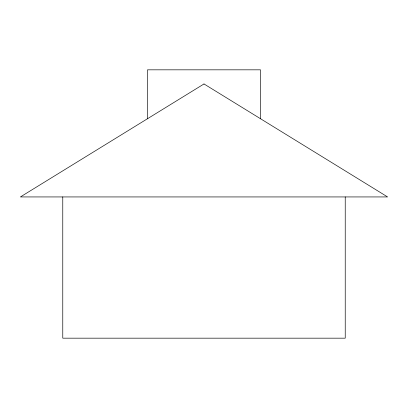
<?xml version="1.0" encoding="UTF-8"?>
<svg xmlns="http://www.w3.org/2000/svg" width="408" height="408" viewBox="0 0 408 408"><rect width="100%" height="100%" fill="white"/><g stroke="black" fill="none" stroke-linecap="round" stroke-linejoin="round"><path stroke-width="0.61" d="M345.229 196.936L345.229 338.171L62.771 338.171L62.771 196.936M260.493 118.784L260.493 69.829L147.507 69.829L147.507 118.784M204 83.956L20.4 196.936L387.6 196.936L204 83.956"/></g></svg>
